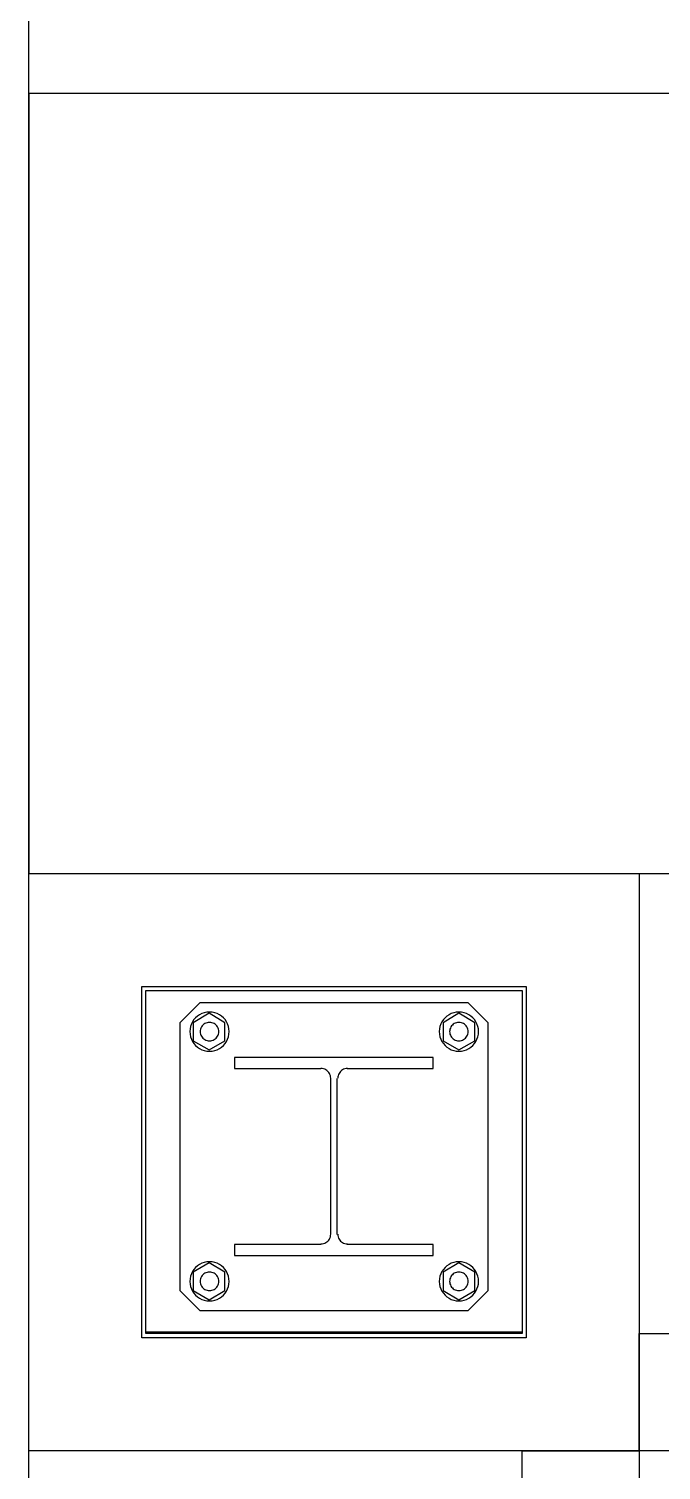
# Model space of a CAD drawing. Header units: millimetres. Extents: x 7649 to 34105, y 3983 to 25377.
# Drawn here: x 7649 to 8460, y 20612 to 22460 of the extents above; entities that cross this region are included whole.
import ezdxf

# ---------------------------------------------------------------- set-up
doc = ezdxf.new("R2010")
doc.units = ezdxf.units.MM

msp = doc.modelspace()

# ---------------------------------------------------------------- linework, layer by layer
at = {"layer": 'GEOMETRY', "color": 7}
for p, q in [((7649.45694, 5374.92222), (7649.45694, 25376.89306)), ((33605.08194, 22376.51806), (7649.45694, 22376.51806)), ((7649.45694, 22376.51806), (7649.45694, 21376.92222)), ((7649.45694, 21376.92222), (34105.14444, 21376.92222)), ((7868.53194, 21210.76389), (7843.13194, 21185.36389)), ((7880.70278, 21197.53472), (7860.06528, 21185.36389)), ((7868.28106, 21195.6906), (7865.60789, 21193.88508)), ((7871.18355, 21197.14702), (7868.28106, 21195.6906)), ((8212.49028, 21210.76389), (7868.53194, 21210.76389)), ((7874.28539, 21198.22439), (7871.18355, 21197.14702)), ((7877.55665, 21198.89277), (7874.28539, 21198.22439)), ((7880.96736, 21199.12222), (7877.55665, 21198.89277)), ((7900.81111, 21185.36389), (7880.70278, 21197.53472)), ((7884.37807, 21198.89277), (7880.96736, 21199.12222)), ((7887.64933, 21198.22439), (7884.37807, 21198.89277)), ((7890.75117, 21197.14702), (7887.64933, 21198.22439)), ((7893.65366, 21195.6906), (7890.75117, 21197.14702)), ((7896.32684, 21193.88508), (7893.65366, 21195.6906)), ((8200.31944, 21197.53472), (8180.21111, 21185.36389)), ((8187.89773, 21195.6906), (8185.22455, 21193.88508)), ((8190.80022, 21197.14702), (8187.89773, 21195.6906)), ((8193.90206, 21198.22439), (8190.80022, 21197.14702)), ((8197.17331, 21198.89277), (8193.90206, 21198.22439)), ((8200.58403, 21199.12222), (8197.17331, 21198.89277)), ((8220.95694, 21185.36389), (8200.31944, 21197.53472)), ((8203.99474, 21198.89277), (8200.58403, 21199.12222)), ((8207.26599, 21198.22439), (8203.99474, 21198.89277)), ((8210.36784, 21197.14702), (8207.26599, 21198.22439)), ((8213.27032, 21195.6906), (8210.36784, 21197.14702)), ((8237.89028, 21185.36389), (8212.49028, 21210.76389)), ((8215.9435, 21193.88508), (8213.27032, 21195.6906)), ((7843.13194, 21185.36389), (7843.13194, 20841.93472)), ((7856.0614, 21177.39763), (7855.83194, 21173.98681)), ((7856.72981, 21180.66895), (7856.0614, 21177.39763)), ((7857.80722, 21183.77083), (7856.72981, 21180.66895)), ((7859.26368, 21186.67333), (7857.80722, 21183.77083)), ((7861.06924, 21189.3465), (7859.26368, 21186.67333)), ((7860.06528, 21185.36389), (7860.06528, 21162.08056)), ((7863.19396, 21191.7604), (7861.06924, 21189.3465)), ((7865.60789, 21193.88508), (7863.19396, 21191.7604)), ((7869.4864, 21177.15184), (7869.1698, 21175.60234)), ((7869.99674, 21178.62112), (7869.4864, 21177.15184)), ((7870.68662, 21179.99597), (7869.99674, 21178.62112)), ((7871.54187, 21181.26222), (7870.68662, 21179.99597)), ((7872.5483, 21182.40567), (7871.54187, 21181.26222)), ((7873.69173, 21183.41214), (7872.5483, 21182.40567)), ((7874.95797, 21184.26743), (7873.69173, 21183.41214)), ((7876.33283, 21184.95736), (7874.95797, 21184.26743)), ((7877.80214, 21185.46773), (7876.33283, 21184.95736)), ((7879.35171, 21185.78436), (7877.80214, 21185.46773)), ((7880.96736, 21185.89306), (7879.35171, 21185.78436)), ((7882.58301, 21185.78436), (7880.96736, 21185.89306)), ((7884.13258, 21185.46773), (7882.58301, 21185.78436)), ((7885.60189, 21184.95736), (7884.13258, 21185.46773)), ((7886.97676, 21184.26743), (7885.60189, 21184.95736)), ((7888.243, 21183.41214), (7886.97676, 21184.26743)), ((7889.38642, 21182.40567), (7888.243, 21183.41214)), ((7890.39285, 21181.26222), (7889.38642, 21182.40567)), ((7891.2481, 21179.99597), (7890.39285, 21181.26222)), ((7891.93799, 21178.62112), (7891.2481, 21179.99597)), ((7892.44832, 21177.15184), (7891.93799, 21178.62112)), ((7892.76492, 21175.60234), (7892.44832, 21177.15184)), ((7898.74076, 21191.7604), (7896.32684, 21193.88508)), ((7900.86548, 21189.3465), (7898.74076, 21191.7604)), ((7900.81111, 21162.08056), (7900.81111, 21185.36389)), ((7902.67104, 21186.67333), (7900.86548, 21189.3465)), ((7904.1275, 21183.77083), (7902.67104, 21186.67333)), ((7905.20491, 21180.66895), (7904.1275, 21183.77083)), ((7905.87332, 21177.39763), (7905.20491, 21180.66895)), ((7906.10278, 21173.98681), (7905.87332, 21177.39763)), ((8175.67807, 21177.39763), (8175.44861, 21173.98681)), ((8176.34648, 21180.66895), (8175.67807, 21177.39763)), ((8177.42389, 21183.77083), (8176.34648, 21180.66895)), ((8178.88035, 21186.67333), (8177.42389, 21183.77083)), ((8180.68591, 21189.3465), (8178.88035, 21186.67333)), ((8180.21111, 21185.36389), (8180.21111, 21162.08056)), ((8182.81063, 21191.7604), (8180.68591, 21189.3465)), ((8185.22455, 21193.88508), (8182.81063, 21191.7604)), ((8189.10307, 21177.15184), (8188.78646, 21175.60234)), ((8189.6134, 21178.62112), (8189.10307, 21177.15184)), ((8190.30329, 21179.99597), (8189.6134, 21178.62112)), ((8191.15854, 21181.26222), (8190.30329, 21179.99597)), ((8192.16497, 21182.40567), (8191.15854, 21181.26222)), ((8193.30839, 21183.41214), (8192.16497, 21182.40567)), ((8194.57463, 21184.26743), (8193.30839, 21183.41214)), ((8195.9495, 21184.95736), (8194.57463, 21184.26743)), ((8197.41881, 21185.46773), (8195.9495, 21184.95736)), ((8198.96838, 21185.78436), (8197.41881, 21185.46773)), ((8200.58403, 21185.89306), (8198.96838, 21185.78436)), ((8202.19967, 21185.78436), (8200.58403, 21185.89306)), ((8203.74925, 21185.46773), (8202.19967, 21185.78436)), ((8205.21856, 21184.95736), (8203.74925, 21185.46773)), ((8206.59342, 21184.26743), (8205.21856, 21184.95736)), ((8207.85966, 21183.41214), (8206.59342, 21184.26743)), ((8209.00309, 21182.40567), (8207.85966, 21183.41214)), ((8210.00952, 21181.26222), (8209.00309, 21182.40567)), ((8210.86477, 21179.99597), (8210.00952, 21181.26222)), ((8211.55465, 21178.62112), (8210.86477, 21179.99597)), ((8212.06499, 21177.15184), (8211.55465, 21178.62112)), ((8212.38159, 21175.60234), (8212.06499, 21177.15184)), ((8218.35743, 21191.7604), (8215.9435, 21193.88508)), ((8220.48214, 21189.3465), (8218.35743, 21191.7604)), ((8222.28771, 21186.67333), (8220.48214, 21189.3465)), ((8220.95694, 21162.08056), (8220.95694, 21185.36389)), ((8223.74417, 21183.77083), (8222.28771, 21186.67333)), ((8224.82158, 21180.66895), (8223.74417, 21183.77083)), ((8225.48999, 21177.39763), (8224.82158, 21180.66895)), ((8225.71944, 21173.98681), (8225.48999, 21177.39763)), ((8237.89028, 20841.93472), (8237.89028, 21185.36389)), ((7855.83194, 21173.98681), (7856.0614, 21170.57598)), ((7856.0614, 21170.57598), (7856.72981, 21167.30466)), ((7856.72981, 21167.30466), (7857.80722, 21164.20278)), ((7857.80722, 21164.20278), (7859.26368, 21161.30028)), ((7859.26368, 21161.30028), (7861.06924, 21158.62711)), ((7860.06528, 21162.08056), (7880.70278, 21150.43889)), ((7861.06924, 21158.62711), (7863.19396, 21156.21321)), ((7869.1698, 21175.60234), (7869.06111, 21173.98681)), ((7869.06111, 21173.98681), (7869.1698, 21172.37127)), ((7869.1698, 21172.37127), (7869.4864, 21170.82177)), ((7869.4864, 21170.82177), (7869.99674, 21169.3525)), ((7869.99674, 21169.3525), (7870.68662, 21167.97764)), ((7870.68662, 21167.97764), (7871.54187, 21166.71139)), ((7871.54187, 21166.71139), (7872.5483, 21165.56794)), ((7872.5483, 21165.56794), (7873.69173, 21164.56147)), ((7873.69173, 21164.56147), (7874.95797, 21163.70618)), ((7874.95797, 21163.70618), (7876.33283, 21163.01625)), ((7876.33283, 21163.01625), (7877.80214, 21162.50588)), ((7877.80214, 21162.50588), (7879.35171, 21162.18925)), ((7879.35171, 21162.18925), (7880.96736, 21162.08056)), ((7880.70278, 21150.43889), (7900.81111, 21162.08056)), ((7880.96736, 21162.08056), (7882.58301, 21162.18925)), ((7882.58301, 21162.18925), (7884.13258, 21162.50588)), ((7884.13258, 21162.50588), (7885.60189, 21163.01625)), ((7885.60189, 21163.01625), (7886.97676, 21163.70618)), ((7886.97676, 21163.70618), (7888.243, 21164.56147)), ((7888.243, 21164.56147), (7889.38642, 21165.56794)), ((7889.38642, 21165.56794), (7890.39285, 21166.71139)), ((7890.39285, 21166.71139), (7891.2481, 21167.97764)), ((7891.2481, 21167.97764), (7891.93799, 21169.3525)), ((7891.93799, 21169.3525), (7892.44832, 21170.82177)), ((7892.44832, 21170.82177), (7892.76492, 21172.37127)), ((7892.87361, 21173.98681), (7892.76492, 21175.60234)), ((7892.76492, 21172.37127), (7892.87361, 21173.98681)), ((7898.74076, 21156.21321), (7900.86548, 21158.62711)), ((7900.86548, 21158.62711), (7902.67104, 21161.30028)), ((7902.67104, 21161.30028), (7904.1275, 21164.20278)), ((7904.1275, 21164.20278), (7905.20491, 21167.30466)), ((7905.20491, 21167.30466), (7905.87332, 21170.57598)), ((7905.87332, 21170.57598), (7906.10278, 21173.98681)), ((8175.44861, 21173.98681), (8175.67807, 21170.57598)), ((8175.67807, 21170.57598), (8176.34648, 21167.30466)), ((8176.34648, 21167.30466), (8177.42389, 21164.20278)), ((8177.42389, 21164.20278), (8178.88035, 21161.30028)), ((8178.88035, 21161.30028), (8180.68591, 21158.62711)), ((8180.21111, 21162.08056), (8200.31944, 21150.43889)), ((8180.68591, 21158.62711), (8182.81063, 21156.21321)), ((8188.78646, 21175.60234), (8188.67778, 21173.98681)), ((8188.67778, 21173.98681), (8188.78646, 21172.37127)), ((8188.78646, 21172.37127), (8189.10307, 21170.82177)), ((8189.10307, 21170.82177), (8189.6134, 21169.3525)), ((8189.6134, 21169.3525), (8190.30329, 21167.97764)), ((8190.30329, 21167.97764), (8191.15854, 21166.71139)), ((8191.15854, 21166.71139), (8192.16497, 21165.56794)), ((8192.16497, 21165.56794), (8193.30839, 21164.56147)), ((8193.30839, 21164.56147), (8194.57463, 21163.70618)), ((8194.57463, 21163.70618), (8195.9495, 21163.01625)), ((8195.9495, 21163.01625), (8197.41881, 21162.50588)), ((8197.41881, 21162.50588), (8198.96838, 21162.18925)), ((8198.96838, 21162.18925), (8200.58403, 21162.08056)), ((8200.31944, 21150.43889), (8220.95694, 21162.08056)), ((8200.58403, 21162.08056), (8202.19967, 21162.18925)), ((8202.19967, 21162.18925), (8203.74925, 21162.50588)), ((8203.74925, 21162.50588), (8205.21856, 21163.01625)), ((8205.21856, 21163.01625), (8206.59342, 21163.70618)), ((8206.59342, 21163.70618), (8207.85966, 21164.56147)), ((8207.85966, 21164.56147), (8209.00309, 21165.56794)), ((8209.00309, 21165.56794), (8210.00952, 21166.71139)), ((8210.00952, 21166.71139), (8210.86477, 21167.97764)), ((8210.86477, 21167.97764), (8211.55465, 21169.3525)), ((8211.55465, 21169.3525), (8212.06499, 21170.82177)), ((8212.06499, 21170.82177), (8212.38159, 21172.37127)), ((8212.49028, 21173.98681), (8212.38159, 21175.60234)), ((8212.38159, 21172.37127), (8212.49028, 21173.98681)), ((8218.35743, 21156.21321), (8220.48214, 21158.62711)), ((8220.48214, 21158.62711), (8222.28771, 21161.30028)), ((8222.28771, 21161.30028), (8223.74417, 21164.20278)), ((8223.74417, 21164.20278), (8224.82158, 21167.30466)), ((8224.82158, 21167.30466), (8225.48999, 21170.57598)), ((8225.48999, 21170.57598), (8225.71944, 21173.98681)), ((7863.19396, 21156.21321), (7865.60789, 21154.08853)), ((7865.60789, 21154.08853), (7868.28106, 21152.28301)), ((7868.28106, 21152.28301), (7871.18355, 21150.82659)), ((7871.18355, 21150.82659), (7874.28539, 21149.74922)), ((7874.28539, 21149.74922), (7877.55665, 21149.08084)), ((7877.55665, 21149.08084), (7880.96736, 21148.85139)), ((7880.96736, 21148.85139), (7884.37807, 21149.08084)), ((7884.37807, 21149.08084), (7887.64933, 21149.74922)), ((7887.64933, 21149.74922), (7890.75117, 21150.82659)), ((7890.75117, 21150.82659), (7893.65366, 21152.28301)), ((7893.65366, 21152.28301), (7896.32684, 21154.08853)), ((7896.32684, 21154.08853), (7898.74076, 21156.21321)), ((8167.51111, 21140.91389), (7912.98194, 21140.91389)), ((7912.98194, 21140.91389), (7912.98194, 21126.62639)), ((8167.51111, 21126.62639), (8167.51111, 21140.91389)), ((8182.81063, 21156.21321), (8185.22455, 21154.08853)), ((8185.22455, 21154.08853), (8187.89773, 21152.28301)), ((8187.89773, 21152.28301), (8190.80022, 21150.82659)), ((8190.80022, 21150.82659), (8193.90206, 21149.74922)), ((8193.90206, 21149.74922), (8197.17331, 21149.08084)), ((8197.17331, 21149.08084), (8200.58403, 21148.85139)), ((8200.58403, 21148.85139), (8203.99474, 21149.08084)), ((8203.99474, 21149.08084), (8207.26599, 21149.74922)), ((8207.26599, 21149.74922), (8210.36784, 21150.82659)), ((8210.36784, 21150.82659), (8213.27032, 21152.28301)), ((8213.27032, 21152.28301), (8215.9435, 21154.08853)), ((8215.9435, 21154.08853), (8218.35743, 21156.21321)), ((7912.98194, 21126.62639), (8023.57778, 21126.62639)), ((8025.52975, 21126.51289), (8023.84236, 21126.62639)), ((8027.14816, 21126.18225), (8025.52975, 21126.51289)), ((8028.68275, 21125.64928), (8027.14816, 21126.18225)), ((8030.11871, 21124.9288), (8028.68275, 21125.64928)), ((8031.44123, 21124.0356), (8030.11871, 21124.9288)), ((8032.63549, 21122.98449), (8031.44123, 21124.0356)), ((8033.68667, 21121.79028), (8032.63549, 21122.98449)), ((8034.57996, 21120.46778), (8033.68667, 21121.79028)), ((8047.86471, 21121.79028), (8046.97143, 21120.46778)), ((8048.91589, 21122.98449), (8047.86471, 21121.79028)), ((8050.11015, 21124.0356), (8048.91589, 21122.98449)), ((8051.43268, 21124.9288), (8050.11015, 21124.0356)), ((8052.86864, 21125.64928), (8051.43268, 21124.9288)), ((8054.40323, 21126.18225), (8052.86864, 21125.64928)), ((8056.02163, 21126.51289), (8054.40323, 21126.18225)), ((8057.70903, 21126.62639), (8056.02163, 21126.51289)), ((8057.44444, 21126.62639), (8167.51111, 21126.62639)), ((8035.30053, 21119.03179), (8034.57996, 21120.46778)), ((8035.83357, 21117.49713), (8035.30053, 21119.03179)), ((8036.16426, 21115.87858), (8035.83357, 21117.49713)), ((8036.27778, 21114.19097), (8036.16426, 21115.87858)), ((8036.27778, 20913.90139), (8036.27778, 21113.92639)), ((8044.74444, 20913.90139), (8044.74444, 21113.92639)), ((8045.38713, 21115.87858), (8045.27361, 21114.19097)), ((8045.71782, 21117.49713), (8045.38713, 21115.87858)), ((8046.25086, 21119.03179), (8045.71782, 21117.49713)), ((8046.97143, 21120.46778), (8046.25086, 21119.03179)), ((8023.57778, 20901.20139), (7912.98194, 20901.20139)), ((7912.98194, 20901.20139), (7912.98194, 20886.91389)), ((8023.84236, 20901.73056), (8025.52975, 20901.84406)), ((8025.52975, 20901.84406), (8027.14816, 20902.1747)), ((8027.14816, 20902.1747), (8028.68275, 20902.70766)), ((8028.68275, 20902.70766), (8030.11871, 20903.42815)), ((8030.11871, 20903.42815), (8031.44123, 20904.32134)), ((8031.44123, 20904.32134), (8032.63549, 20905.37245)), ((8032.63549, 20905.37245), (8033.68667, 20906.56666)), ((8033.68667, 20906.56666), (8034.57996, 20907.88916)), ((8034.57996, 20907.88916), (8035.30053, 20909.32515)), ((8035.30053, 20909.32515), (8035.83357, 20910.85982)), ((8035.83357, 20910.85982), (8036.16426, 20912.47836)), ((8036.16426, 20912.47836), (8036.27778, 20914.16597)), ((8045.27361, 20914.16597), (8045.38713, 20912.47836)), ((8045.38713, 20912.47836), (8045.71782, 20910.85982)), ((8045.71782, 20910.85982), (8046.25086, 20909.32515)), ((8046.25086, 20909.32515), (8046.97143, 20907.88916)), ((8046.97143, 20907.88916), (8047.86471, 20906.56666)), ((8047.86471, 20906.56666), (8048.91589, 20905.37245)), ((8048.91589, 20905.37245), (8050.11015, 20904.32134)), ((8050.11015, 20904.32134), (8051.43268, 20903.42815)), ((8051.43268, 20903.42815), (8052.86864, 20902.70766)), ((8052.86864, 20902.70766), (8054.40323, 20902.1747)), ((8054.40323, 20902.1747), (8056.02163, 20901.84406)), ((8056.02163, 20901.84406), (8057.70903, 20901.73056)), ((8167.51111, 20901.20139), (8057.44444, 20901.20139)), ((8167.51111, 20886.91389), (8167.51111, 20901.20139)), ((7912.98194, 20886.91389), (8167.51111, 20886.91389)), ((7857.80722, 20863.625), (7856.72981, 20860.52312)), ((7859.26368, 20866.5275), (7857.80722, 20863.625)), ((7861.06924, 20869.20067), (7859.26368, 20866.5275)), ((7880.70278, 20877.38889), (7860.06528, 20865.74722)), ((7860.06528, 20865.74722), (7860.06528, 20841.93472)), ((7863.19396, 20871.61457), (7861.06924, 20869.20067)), ((7865.60789, 20873.73925), (7863.19396, 20871.61457)), ((7868.28106, 20875.54477), (7865.60789, 20873.73925)), ((7871.18355, 20877.00119), (7868.28106, 20875.54477)), ((7874.28539, 20878.07856), (7871.18355, 20877.00119)), ((7873.69173, 20863.2663), (7872.5483, 20862.25984)), ((7874.95797, 20864.1216), (7873.69173, 20863.2663)), ((7877.55665, 20878.74694), (7874.28539, 20878.07856)), ((7876.33283, 20864.81152), (7874.95797, 20864.1216)), ((7877.80214, 20865.3219), (7876.33283, 20864.81152)), ((7880.96736, 20878.97639), (7877.55665, 20878.74694)), ((7879.35171, 20865.63853), (7877.80214, 20865.3219)), ((7880.96736, 20865.74722), (7879.35171, 20865.63853)), ((7900.81111, 20865.74722), (7880.70278, 20877.38889)), ((7884.37807, 20878.74694), (7880.96736, 20878.97639)), ((7882.58301, 20865.63853), (7880.96736, 20865.74722)), ((7884.13258, 20865.3219), (7882.58301, 20865.63853)), ((7885.60189, 20864.81152), (7884.13258, 20865.3219)), ((7887.64933, 20878.07856), (7884.37807, 20878.74694)), ((7886.97676, 20864.1216), (7885.60189, 20864.81152)), ((7888.243, 20863.2663), (7886.97676, 20864.1216)), ((7890.75117, 20877.00119), (7887.64933, 20878.07856)), ((7889.38642, 20862.25984), (7888.243, 20863.2663)), ((7893.65366, 20875.54477), (7890.75117, 20877.00119)), ((7896.32684, 20873.73925), (7893.65366, 20875.54477)), ((7898.74076, 20871.61457), (7896.32684, 20873.73925)), ((7900.86548, 20869.20067), (7898.74076, 20871.61457)), ((7900.81111, 20841.93472), (7900.81111, 20865.74722)), ((7902.67104, 20866.5275), (7900.86548, 20869.20067)), ((7904.1275, 20863.625), (7902.67104, 20866.5275)), ((7905.20491, 20860.52312), (7904.1275, 20863.625)), ((8177.42389, 20863.625), (8176.34648, 20860.52312)), ((8178.88035, 20866.5275), (8177.42389, 20863.625)), ((8180.68591, 20869.20067), (8178.88035, 20866.5275)), ((8200.31944, 20877.38889), (8180.21111, 20865.74722)), ((8180.21111, 20865.74722), (8180.21111, 20841.93472)), ((8182.81063, 20871.61457), (8180.68591, 20869.20067)), ((8185.22455, 20873.73925), (8182.81063, 20871.61457)), ((8187.89773, 20875.54477), (8185.22455, 20873.73925)), ((8190.80022, 20877.00119), (8187.89773, 20875.54477)), ((8193.90206, 20878.07856), (8190.80022, 20877.00119)), ((8193.30839, 20863.2663), (8192.16497, 20862.25984)), ((8194.57463, 20864.1216), (8193.30839, 20863.2663)), ((8197.17331, 20878.74694), (8193.90206, 20878.07856)), ((8195.9495, 20864.81152), (8194.57463, 20864.1216)), ((8197.41881, 20865.3219), (8195.9495, 20864.81152)), ((8200.58403, 20878.97639), (8197.17331, 20878.74694)), ((8198.96838, 20865.63853), (8197.41881, 20865.3219)), ((8200.58403, 20865.74722), (8198.96838, 20865.63853)), ((8220.95694, 20865.74722), (8200.31944, 20877.38889)), ((8203.99474, 20878.74694), (8200.58403, 20878.97639)), ((8202.19967, 20865.63853), (8200.58403, 20865.74722)), ((8203.74925, 20865.3219), (8202.19967, 20865.63853)), ((8205.21856, 20864.81152), (8203.74925, 20865.3219)), ((8207.26599, 20878.07856), (8203.99474, 20878.74694)), ((8206.59342, 20864.1216), (8205.21856, 20864.81152)), ((8207.85966, 20863.2663), (8206.59342, 20864.1216)), ((8210.36784, 20877.00119), (8207.26599, 20878.07856)), ((8209.00309, 20862.25984), (8207.85966, 20863.2663)), ((8213.27032, 20875.54477), (8210.36784, 20877.00119)), ((8215.9435, 20873.73925), (8213.27032, 20875.54477)), ((8218.35743, 20871.61457), (8215.9435, 20873.73925)), ((8220.48214, 20869.20067), (8218.35743, 20871.61457)), ((8222.28771, 20866.5275), (8220.48214, 20869.20067)), ((8220.95694, 20841.93472), (8220.95694, 20865.74722)), ((8223.74417, 20863.625), (8222.28771, 20866.5275)), ((8224.82158, 20860.52312), (8223.74417, 20863.625)), ((7856.0614, 20857.25179), (7855.83194, 20853.84097)), ((7855.83194, 20853.84097), (7856.0614, 20850.43015)), ((7856.72981, 20860.52312), (7856.0614, 20857.25179)), ((7856.0614, 20850.43015), (7856.72981, 20847.15883)), ((7856.72981, 20847.15883), (7857.80722, 20844.05695)), ((7869.1698, 20855.45651), (7869.06111, 20853.84097)), ((7869.06111, 20853.84097), (7869.1698, 20852.22543)), ((7869.4864, 20857.00601), (7869.1698, 20855.45651)), ((7869.1698, 20852.22543), (7869.4864, 20850.67593)), ((7869.99674, 20858.47528), (7869.4864, 20857.00601)), ((7869.4864, 20850.67593), (7869.99674, 20849.20666)), ((7870.68662, 20859.85014), (7869.99674, 20858.47528)), ((7869.99674, 20849.20666), (7870.68662, 20847.83181)), ((7871.54187, 20861.11639), (7870.68662, 20859.85014)), ((7870.68662, 20847.83181), (7871.54187, 20846.56556)), ((7872.5483, 20862.25984), (7871.54187, 20861.11639)), ((7871.54187, 20846.56556), (7872.5483, 20845.42211)), ((7872.5483, 20845.42211), (7873.69173, 20844.41564)), ((7873.69173, 20844.41564), (7874.95797, 20843.56035)), ((7886.97676, 20843.56035), (7888.243, 20844.41564)), ((7888.243, 20844.41564), (7889.38642, 20845.42211)), ((7890.39285, 20861.11639), (7889.38642, 20862.25984)), ((7889.38642, 20845.42211), (7890.39285, 20846.56556)), ((7891.2481, 20859.85014), (7890.39285, 20861.11639)), ((7890.39285, 20846.56556), (7891.2481, 20847.83181)), ((7891.93799, 20858.47528), (7891.2481, 20859.85014)), ((7891.2481, 20847.83181), (7891.93799, 20849.20666)), ((7892.44832, 20857.00601), (7891.93799, 20858.47528)), ((7891.93799, 20849.20666), (7892.44832, 20850.67593)), ((7892.76492, 20855.45651), (7892.44832, 20857.00601)), ((7892.44832, 20850.67593), (7892.76492, 20852.22543)), ((7892.87361, 20853.84097), (7892.76492, 20855.45651)), ((7892.76492, 20852.22543), (7892.87361, 20853.84097)), ((7904.1275, 20844.05695), (7905.20491, 20847.15883)), ((7905.87332, 20857.25179), (7905.20491, 20860.52312)), ((7905.20491, 20847.15883), (7905.87332, 20850.43015)), ((7906.10278, 20853.84097), (7905.87332, 20857.25179)), ((7905.87332, 20850.43015), (7906.10278, 20853.84097)), ((8175.67807, 20857.25179), (8175.44861, 20853.84097)), ((8175.44861, 20853.84097), (8175.67807, 20850.43015)), ((8176.34648, 20860.52312), (8175.67807, 20857.25179)), ((8175.67807, 20850.43015), (8176.34648, 20847.15883)), ((8176.34648, 20847.15883), (8177.42389, 20844.05695)), ((8188.78646, 20855.45651), (8188.67778, 20853.84097)), ((8188.67778, 20853.84097), (8188.78646, 20852.22543)), ((8189.10307, 20857.00601), (8188.78646, 20855.45651)), ((8188.78646, 20852.22543), (8189.10307, 20850.67593)), ((8189.6134, 20858.47528), (8189.10307, 20857.00601)), ((8189.10307, 20850.67593), (8189.6134, 20849.20666)), ((8190.30329, 20859.85014), (8189.6134, 20858.47528)), ((8189.6134, 20849.20666), (8190.30329, 20847.83181)), ((8191.15854, 20861.11639), (8190.30329, 20859.85014)), ((8190.30329, 20847.83181), (8191.15854, 20846.56556)), ((8192.16497, 20862.25984), (8191.15854, 20861.11639)), ((8191.15854, 20846.56556), (8192.16497, 20845.42211)), ((8192.16497, 20845.42211), (8193.30839, 20844.41564)), ((8193.30839, 20844.41564), (8194.57463, 20843.56035)), ((8206.59342, 20843.56035), (8207.85966, 20844.41564)), ((8207.85966, 20844.41564), (8209.00309, 20845.42211)), ((8210.00952, 20861.11639), (8209.00309, 20862.25984)), ((8209.00309, 20845.42211), (8210.00952, 20846.56556)), ((8210.86477, 20859.85014), (8210.00952, 20861.11639)), ((8210.00952, 20846.56556), (8210.86477, 20847.83181)), ((8211.55465, 20858.47528), (8210.86477, 20859.85014)), ((8210.86477, 20847.83181), (8211.55465, 20849.20666)), ((8212.06499, 20857.00601), (8211.55465, 20858.47528)), ((8211.55465, 20849.20666), (8212.06499, 20850.67593)), ((8212.38159, 20855.45651), (8212.06499, 20857.00601)), ((8212.06499, 20850.67593), (8212.38159, 20852.22543)), ((8212.49028, 20853.84097), (8212.38159, 20855.45651)), ((8212.38159, 20852.22543), (8212.49028, 20853.84097)), ((8223.74417, 20844.05695), (8224.82158, 20847.15883)), ((8225.48999, 20857.25179), (8224.82158, 20860.52312)), ((8224.82158, 20847.15883), (8225.48999, 20850.43015)), ((8225.71944, 20853.84097), (8225.48999, 20857.25179)), ((8225.48999, 20850.43015), (8225.71944, 20853.84097)), ((7843.13194, 20841.93472), (7868.53194, 20816.53472)), ((7857.80722, 20844.05695), (7859.26368, 20841.15445)), ((7859.26368, 20841.15445), (7861.06924, 20838.48128)), ((7860.06528, 20841.93472), (7880.70278, 20830.29306)), ((7861.06924, 20838.48128), (7863.19396, 20836.06738)), ((7863.19396, 20836.06738), (7865.60789, 20833.9427)), ((7865.60789, 20833.9427), (7868.28106, 20832.13718)), ((7868.28106, 20832.13718), (7871.18355, 20830.68076)), ((7871.18355, 20830.68076), (7874.28539, 20829.60339)), ((7874.28539, 20829.60339), (7877.55665, 20828.935)), ((7874.95797, 20843.56035), (7876.33283, 20842.87042)), ((7876.33283, 20842.87042), (7877.80214, 20842.36005)), ((7877.55665, 20828.935), (7880.96736, 20828.70556)), ((7877.80214, 20842.36005), (7879.35171, 20842.04342)), ((7879.35171, 20842.04342), (7880.96736, 20841.93472)), ((7880.70278, 20830.29306), (7900.81111, 20841.93472)), ((7880.96736, 20841.93472), (7882.58301, 20842.04342)), ((7880.96736, 20828.70556), (7884.37807, 20828.935)), ((7882.58301, 20842.04342), (7884.13258, 20842.36005)), ((7884.13258, 20842.36005), (7885.60189, 20842.87042)), ((7884.37807, 20828.935), (7887.64933, 20829.60339)), ((7885.60189, 20842.87042), (7886.97676, 20843.56035)), ((7887.64933, 20829.60339), (7890.75117, 20830.68076)), ((7890.75117, 20830.68076), (7893.65366, 20832.13718)), ((7893.65366, 20832.13718), (7896.32684, 20833.9427)), ((7896.32684, 20833.9427), (7898.74076, 20836.06738)), ((7898.74076, 20836.06738), (7900.86548, 20838.48128)), ((7900.86548, 20838.48128), (7902.67104, 20841.15445)), ((7902.67104, 20841.15445), (7904.1275, 20844.05695)), ((8177.42389, 20844.05695), (8178.88035, 20841.15445)), ((8178.88035, 20841.15445), (8180.68591, 20838.48128)), ((8180.21111, 20841.93472), (8200.31944, 20830.29306)), ((8180.68591, 20838.48128), (8182.81063, 20836.06738)), ((8182.81063, 20836.06738), (8185.22455, 20833.9427)), ((8185.22455, 20833.9427), (8187.89773, 20832.13718)), ((8187.89773, 20832.13718), (8190.80022, 20830.68076)), ((8190.80022, 20830.68076), (8193.90206, 20829.60339)), ((8193.90206, 20829.60339), (8197.17331, 20828.935)), ((8194.57463, 20843.56035), (8195.9495, 20842.87042)), ((8195.9495, 20842.87042), (8197.41881, 20842.36005)), ((8197.17331, 20828.935), (8200.58403, 20828.70556)), ((8197.41881, 20842.36005), (8198.96838, 20842.04342)), ((8198.96838, 20842.04342), (8200.58403, 20841.93472)), ((8200.31944, 20830.29306), (8220.95694, 20841.93472)), ((8200.58403, 20841.93472), (8202.19967, 20842.04342)), ((8200.58403, 20828.70556), (8203.99474, 20828.935)), ((8202.19967, 20842.04342), (8203.74925, 20842.36005)), ((8203.74925, 20842.36005), (8205.21856, 20842.87042)), ((8203.99474, 20828.935), (8207.26599, 20829.60339)), ((8205.21856, 20842.87042), (8206.59342, 20843.56035)), ((8207.26599, 20829.60339), (8210.36784, 20830.68076)), ((8210.36784, 20830.68076), (8213.27032, 20832.13718)), ((8212.49028, 20816.53472), (8237.89028, 20841.93472)), ((8213.27032, 20832.13718), (8215.9435, 20833.9427)), ((8215.9435, 20833.9427), (8218.35743, 20836.06738)), ((8218.35743, 20836.06738), (8220.48214, 20838.48128)), ((8220.48214, 20838.48128), (8222.28771, 20841.15445)), ((8222.28771, 20841.15445), (8223.74417, 20844.05695)), ((7868.53194, 20816.53472), (8212.49028, 20816.53472)), ((7799.21111, 20789.01806), (8281.81111, 20789.01806))]:
    msp.add_line(p, q, dxfattribs=at)
at = {"layer": 'RECTANGLES', "color": 7}
for p, q in [((7649.45694, 21376.92222), (8431.56528, 21376.92222)), ((7649.45694, 20636.61806), (7649.45694, 21376.92222)), ((8431.56528, 21376.92222), (8431.56528, 20636.61806)), ((7794.44861, 21231.93056), (8286.57361, 21231.93056)), ((7794.44861, 20781.60972), (7794.44861, 21231.93056)), ((7799.21111, 21226.63889), (8281.81111, 21226.63889)), ((7799.21111, 20786.90139), (7799.21111, 21226.63889)), ((8281.81111, 21226.63889), (8281.81111, 20786.90139)), ((8286.57361, 21231.93056), (8286.57361, 20781.60972)), ((8286.57361, 20781.60972), (7794.44861, 20781.60972)), ((8281.81111, 20786.90139), (7799.21111, 20786.90139)), ((8431.56528, 20786.90139), (8481.83611, 20786.90139)), ((8431.56528, 20636.61806), (8431.56528, 20786.90139)), ((8431.56528, 20636.61806), (7649.45694, 20636.61806)), ((8281.81111, 20636.61806), (8431.56528, 20636.61806)), ((8281.81111, 20586.87639), (8281.81111, 20636.61806)), ((8431.56528, 20636.61806), (8431.56528, 20586.87639)), ((8481.83611, 20636.61806), (8431.56528, 20636.61806))]:
    msp.add_line(p, q, dxfattribs=at)

doc.saveas('drawing.dxf')
